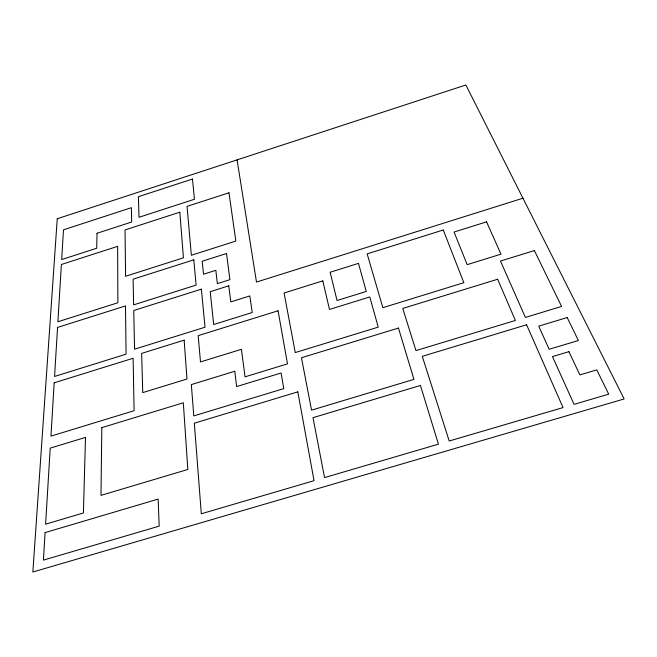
<?xml version="1.0" encoding="UTF-8"?>
<svg xmlns="http://www.w3.org/2000/svg" width="657" height="657" viewBox="0 0 657 657"><rect width="100%" height="100%" fill="white"/><g stroke="black" fill="none" stroke-linecap="round" stroke-linejoin="round"><path stroke-width="0.99" d="M522.947 198.209L256.476 282.067L237.087 159.873M101.819 427.633L100.989 495.378L187.836 469.468L183.319 402.774L101.819 427.633M97.022 233.268L96.71 248.247L61.676 259.564L63.483 229.827L131.384 207.694L131.679 222.017L97.022 233.268M85.5 437.39L83.406 512.961L45.596 524.196L50.219 448.131L85.5 437.39M45.087 532.605L43.419 560.125L159.199 526.134L158.14 499.106L45.087 532.605M54.186 382.809L50.95 436.133L134.11 410.707L133.116 358.262L54.186 382.809M57.553 327.424L54.572 376.453L126.07 354.172L125.495 305.924L57.553 327.424M61.38 264.5L57.898 321.758L117.858 302.754L117.652 246.342L61.38 264.5M57.249 218.74L32.85 572.009L624.15 398.947L465.87 84.991L57.249 218.74M192.468 179.032L138.397 196.706L139.005 217.286L194.456 199.268L192.468 179.032M228.973 192.788L187.04 206.388L191.368 255.269L235.838 241.07L228.973 192.788M179.829 212.195L125.027 229.95L125.602 276.277L183.434 257.807L179.829 212.195M193.807 259.835L133.1 279.192L133.634 304.856L196.106 285.097L193.807 259.835M226.517 253.512L202.208 261.248L203.506 274.215L215.833 270.306L217.36 283.627L229.901 279.668L226.517 253.512M201.37 289.162L133.757 310.506L134.554 349.195L205.033 327.219L201.37 289.162M228.776 285.828L210.207 291.683L213.681 324.517L252.255 312.494L249.791 295.937L230.821 301.883L228.776 285.828M443.27 229.991L367.156 253.889L382.85 307.681L463.85 282.699L443.27 229.991M486.566 221.852L454.061 232.044L467.184 264.648L500.979 254.169L486.566 221.852M358.459 263.375L330.143 272.244L337.041 300.528L366.278 291.453L358.459 263.375M322.817 280.876L284.087 292.989L295.248 352.571L378.251 327.12L369.776 296.956L329.477 309.439L322.817 280.876M278.075 310.786L198.184 335.653L200.5 361.933L241.406 349.31L245.036 376.839L287.487 363.863L278.075 310.786M184.141 340.162L141.649 353.384L142.75 392.615L186.982 379.023L184.141 340.162M534.387 250.572L500.478 261.059L525.395 317.421L561.587 306.449L534.387 250.572M497.661 279.233L402.749 308.437L415.955 350.608L515.384 320.46L497.661 279.233M234.763 371.279L191.351 384.583L193.766 415.914L283.75 388.615L281.106 372.995L236.627 386.562L234.763 371.279M398.454 328.065L301.448 357.745L311.549 410.149L413.943 379.376L398.454 328.065M297.818 391.868L194.324 423.19L201.305 513.774L314.038 480.686L297.818 391.868M526.602 324.772L422.287 356.332L449.199 441.003L563.033 407.586L526.602 324.772M567.205 317.545L538.707 326.151L549.162 349.269L578.39 340.523L567.205 317.545M420.431 385.47L313.003 417.671L324.55 477.598L438.433 444.165L420.431 385.47M568.913 351.667L552.463 356.587L574.062 404.351L608.719 394.175L596.786 369.883L579.868 374.901L568.913 351.667"/></g></svg>
